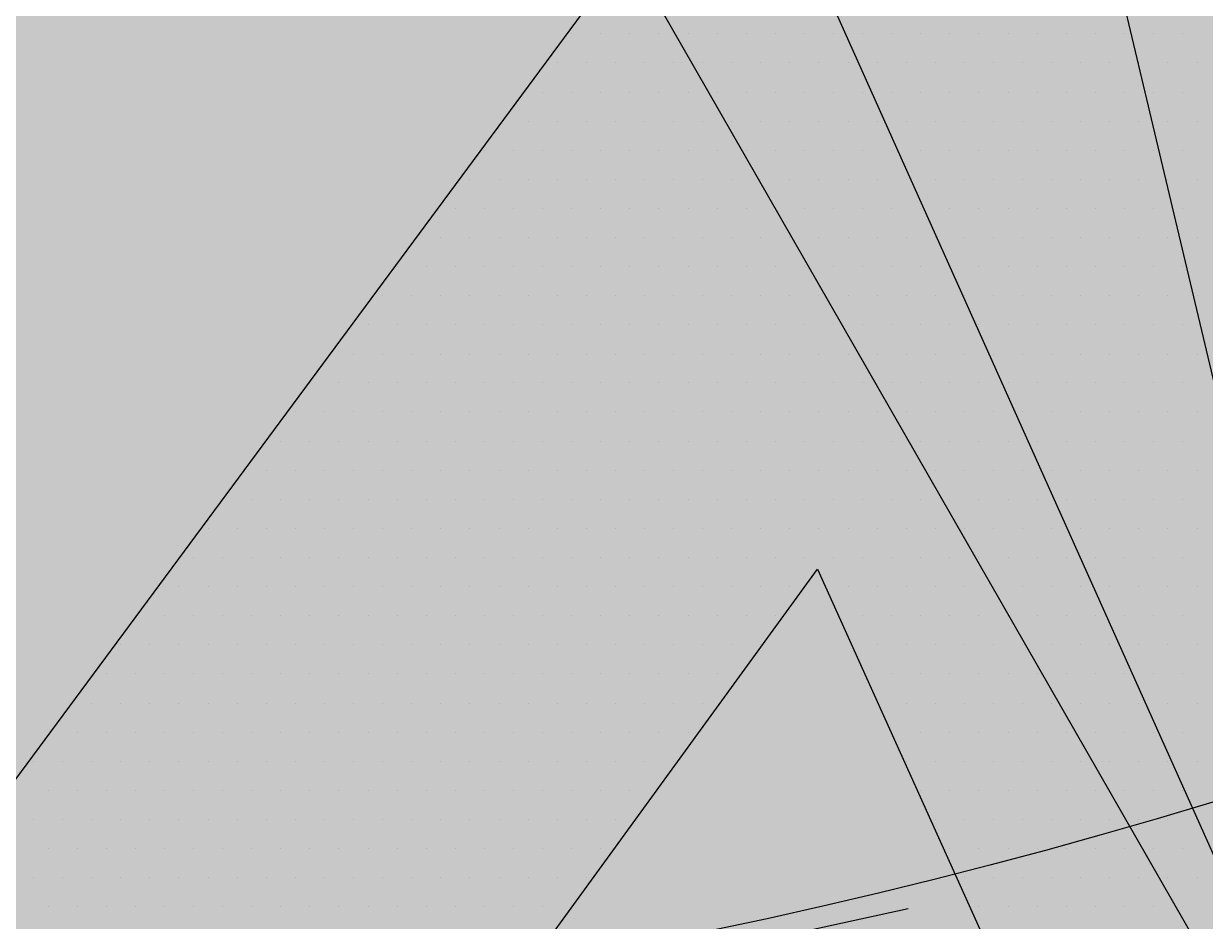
# Paper-space layout 'Layout1' of a CAD drawing. Extents: x -43 to 2298, y -18 to 768.
# Drawn here: x 142.102 to 144.338, y 255.834 to 257.531 of the extents above; entities that cross this region are included whole.
import ezdxf

# ---------------------------------------------------------------- set-up
doc = ezdxf.new("R2010")
doc.units = 0
doc.header["$LTSCALE"] = 5
doc.linetypes.add('CACHEX2', pattern=[0.75, 0.5, -0.25])
doc.layers.add('CARTOUCHE', color=7, linetype='Continuous')
doc.layers.add('LOGO', color=7, linetype='Continuous')

# ---------------------------------------------------------------- blocks, each defined once
blk = doc.blocks.new('A$C715108E3')
at = {"layer": 'LOGO', "color": 131}
for p, q in [((-4.7603, -20.8538), (-4.7603, -20.8538)), ((-4.7449, -20.8538), (-4.7449, -20.8538)), ((-4.6537, -20.8538), (-4.6537, -20.8538)), ((-4.562, -20.8538), (-4.562, -20.8538)), ((-4.47, -20.8538), (-4.47, -20.8538)), ((-4.3783, -20.8538), (-4.3783, -20.8538)), ((-4.2867, -20.8538), (-4.2867, -20.8538)), ((-4.1947, -20.8538), (-4.1947, -20.8538)), ((-4.1036, -20.8538), (-4.1036, -20.8538)), ((-4.0116, -20.8538), (-4.0116, -20.8538)), ((-3.9196, -20.8538), (-3.9196, -20.8538)), ((-3.8283, -20.8538), (-3.8283, -20.8538)), ((-3.7363, -20.8538), (-3.7363, -20.8538)), ((-3.6444, -20.8538), (-3.6444, -20.8538)), ((-3.5526, -20.8538), (-3.5526, -20.8538)), ((-3.4611, -20.8538), (-3.4611, -20.8538)), ((-3.3693, -20.8538), (-3.3693, -20.8538)), ((-3.2775, -20.8538), (-3.2775, -20.8538)), ((-3.186, -20.8538), (-3.186, -20.8538)), ((-3.0942, -20.8538), (-3.0942, -20.8538)), ((-3.0024, -20.8538), (-3.0024, -20.8538)), ((-2.9109, -20.8538), (-2.9109, -20.8538)), ((-2.8191, -20.8538), (-2.8191, -20.8538)), ((-4.8283, -20.9453), (-4.8283, -20.9453)), ((-4.7914, -20.9453), (-4.7914, -20.9453)), ((-4.6994, -20.9453), (-4.6994, -20.9453)), ((-4.6077, -20.9453), (-4.6077, -20.9453)), ((-4.5161, -20.9453), (-4.5161, -20.9453)), ((-4.4245, -20.9453), (-4.4245, -20.9453)), ((-4.3324, -20.9453), (-4.3324, -20.9453)), ((-4.2412, -20.9453), (-4.2412, -20.9453)), ((-4.1491, -20.9453), (-4.1491, -20.9453)), ((-4.0571, -20.9453), (-4.0571, -20.9453)), ((-3.9659, -20.9453), (-3.9659, -20.9453)), ((-3.8738, -20.9453), (-3.8738, -20.9453)), ((-3.782, -20.9453), (-3.782, -20.9453)), ((-3.6905, -20.9453), (-3.6905, -20.9453)), ((-3.5987, -20.9453), (-3.5987, -20.9453)), ((-3.5069, -20.9453), (-3.5069, -20.9453)), ((-3.415, -20.9453), (-3.415, -20.9453)), ((-3.3236, -20.9453), (-3.3236, -20.9453)), ((-3.2318, -20.9453), (-3.2318, -20.9453)), ((-3.1399, -20.9453), (-3.1399, -20.9453)), ((-3.0485, -20.9453), (-3.0485, -20.9453)), ((-2.9566, -20.9453), (-2.9566, -20.9453)), ((-2.8648, -20.9453), (-2.8648, -20.9453)), ((-2.7733, -20.9453), (-2.7733, -20.9453)), ((-4.8964, -21.0375), (-4.8964, -21.0375)), ((-4.8369, -21.0375), (-4.8369, -21.0375)), ((-4.7449, -21.0375), (-4.7449, -21.0375)), ((-4.6537, -21.0375), (-4.6537, -21.0375)), ((-4.562, -21.0375), (-4.562, -21.0375)), ((-4.47, -21.0375), (-4.47, -21.0375)), ((-4.3783, -21.0375), (-4.3783, -21.0375)), ((-4.2867, -21.0375), (-4.2867, -21.0375)), ((-4.1947, -21.0375), (-4.1947, -21.0375)), ((-4.1036, -21.0375), (-4.1036, -21.0375)), ((-4.0116, -21.0375), (-4.0116, -21.0375)), ((-3.9196, -21.0375), (-3.9196, -21.0375)), ((-3.8283, -21.0375), (-3.8283, -21.0375)), ((-3.7363, -21.0375), (-3.7363, -21.0375)), ((-3.6444, -21.0375), (-3.6444, -21.0375)), ((-3.5526, -21.0375), (-3.5526, -21.0375)), ((-3.4611, -21.0375), (-3.4611, -21.0375)), ((-3.3693, -21.0375), (-3.3693, -21.0375)), ((-3.2775, -21.0375), (-3.2775, -21.0375)), ((-3.186, -21.0375), (-3.186, -21.0375)), ((-3.0942, -21.0375), (-3.0942, -21.0375)), ((-3.0024, -21.0375), (-3.0024, -21.0375)), ((-2.9109, -21.0375), (-2.9109, -21.0375)), ((-2.8191, -21.0375), (-2.8191, -21.0375)), ((-4.9642, -21.1288), (-4.9642, -21.1288)), ((-4.8829, -21.1288), (-4.8829, -21.1288)), ((-4.7914, -21.1288), (-4.7914, -21.1288)), ((-4.6994, -21.1288), (-4.6994, -21.1288)), ((-4.6077, -21.1288), (-4.6077, -21.1288)), ((-4.5161, -21.1288), (-4.5161, -21.1288)), ((-4.4245, -21.1288), (-4.4245, -21.1288)), ((-4.3324, -21.1288), (-4.3324, -21.1288)), ((-4.2412, -21.1288), (-4.2412, -21.1288)), ((-4.1491, -21.1288), (-4.1491, -21.1288)), ((-4.0571, -21.1288), (-4.0571, -21.1288)), ((-3.9659, -21.1288), (-3.9659, -21.1288)), ((-3.8738, -21.1288), (-3.8738, -21.1288)), ((-3.782, -21.1288), (-3.782, -21.1288)), ((-3.6905, -21.1288), (-3.6905, -21.1288)), ((-3.5987, -21.1288), (-3.5987, -21.1288)), ((-3.5069, -21.1288), (-3.5069, -21.1288)), ((-3.415, -21.1288), (-3.415, -21.1288)), ((-3.3236, -21.1288), (-3.3236, -21.1288)), ((-3.2318, -21.1288), (-3.2318, -21.1288)), ((-3.1399, -21.1288), (-3.1399, -21.1288)), ((-3.0485, -21.1288), (-3.0485, -21.1288)), ((-2.9566, -21.1288), (-2.9566, -21.1288)), ((-2.8648, -21.1288), (-2.8648, -21.1288)), ((-2.7733, -21.1288), (-2.7733, -21.1288)), ((-5.0324, -21.2202), (-5.0324, -21.2202)), ((-5.0208, -21.2202), (-5.0208, -21.2202)), ((-4.929, -21.2202), (-4.929, -21.2202)), ((-4.8369, -21.2202), (-4.8369, -21.2202)), ((-4.7449, -21.2202), (-4.7449, -21.2202)), ((-4.6537, -21.2202), (-4.6537, -21.2202)), ((-4.562, -21.2202), (-4.562, -21.2202)), ((-4.47, -21.2202), (-4.47, -21.2202)), ((-4.3783, -21.2202), (-4.3783, -21.2202)), ((-4.2867, -21.2202), (-4.2867, -21.2202)), ((-4.1947, -21.2202), (-4.1947, -21.2202)), ((-4.1036, -21.2202), (-4.1036, -21.2202)), ((-4.0116, -21.2202), (-4.0116, -21.2202)), ((-3.9196, -21.2202), (-3.9196, -21.2202)), ((-3.8283, -21.2202), (-3.8283, -21.2202)), ((-3.7363, -21.2202), (-3.7363, -21.2202)), ((-3.6444, -21.2202), (-3.6444, -21.2202)), ((-3.5526, -21.2202), (-3.5526, -21.2202)), ((-3.4611, -21.2202), (-3.4611, -21.2202)), ((-3.3693, -21.2202), (-3.3693, -21.2202)), ((-3.2775, -21.2202), (-3.2775, -21.2202)), ((-3.186, -21.2202), (-3.186, -21.2202)), ((-3.0942, -21.2202), (-3.0942, -21.2202)), ((-3.0024, -21.2202), (-3.0024, -21.2202)), ((-2.9109, -21.2202), (-2.9109, -21.2202)), ((-2.8191, -21.2202), (-2.8191, -21.2202)), ((-5.1003, -21.3126), (-5.1003, -21.3126)), ((-5.0665, -21.3126), (-5.0665, -21.3126)), ((-4.9745, -21.3126), (-4.9745, -21.3126)), ((-4.8829, -21.3126), (-4.8829, -21.3126)), ((-4.7914, -21.3126), (-4.7914, -21.3126)), ((-4.6994, -21.3126), (-4.6994, -21.3126)), ((-4.6077, -21.3126), (-4.6077, -21.3126)), ((-4.5161, -21.3126), (-4.5161, -21.3126)), ((-4.4245, -21.3126), (-4.4245, -21.3126)), ((-4.3324, -21.3126), (-4.3324, -21.3126)), ((-4.2412, -21.3126), (-4.2412, -21.3126)), ((-4.1491, -21.3126), (-4.1491, -21.3126)), ((-4.0571, -21.3126), (-4.0571, -21.3126)), ((-3.9659, -21.3126), (-3.9659, -21.3126)), ((-3.8738, -21.3126), (-3.8738, -21.3126)), ((-3.782, -21.3126), (-3.782, -21.3126)), ((-3.6905, -21.3126), (-3.6905, -21.3126)), ((-3.5987, -21.3126), (-3.5987, -21.3126)), ((-3.5069, -21.3126), (-3.5069, -21.3126)), ((-3.415, -21.3126), (-3.415, -21.3126)), ((-3.3236, -21.3126), (-3.3236, -21.3126)), ((-3.2318, -21.3126), (-3.2318, -21.3126)), ((-3.1399, -21.3126), (-3.1399, -21.3126)), ((-3.0485, -21.3126), (-3.0485, -21.3126)), ((-2.9566, -21.3126), (-2.9566, -21.3126)), ((-2.8648, -21.3126), (-2.8648, -21.3126)), ((-2.7733, -21.3126), (-2.7733, -21.3126)), ((-5.1681, -21.4039), (-5.1681, -21.4039)), ((-5.1123, -21.4039), (-5.1123, -21.4039)), ((-5.0208, -21.4039), (-5.0208, -21.4039)), ((-4.929, -21.4039), (-4.929, -21.4039)), ((-4.8369, -21.4039), (-4.8369, -21.4039)), ((-4.7449, -21.4039), (-4.7449, -21.4039)), ((-4.6537, -21.4039), (-4.6537, -21.4039)), ((-4.562, -21.4039), (-4.562, -21.4039)), ((-4.47, -21.4039), (-4.47, -21.4039)), ((-4.3783, -21.4039), (-4.3783, -21.4039)), ((-4.2867, -21.4039), (-4.2867, -21.4039)), ((-4.1947, -21.4039), (-4.1947, -21.4039)), ((-4.1036, -21.4039), (-4.1036, -21.4039)), ((-4.0116, -21.4039), (-4.0116, -21.4039)), ((-3.9196, -21.4039), (-3.9196, -21.4039)), ((-3.8283, -21.4039), (-3.8283, -21.4039)), ((-3.7363, -21.4039), (-3.7363, -21.4039)), ((-3.6444, -21.4039), (-3.6444, -21.4039)), ((-3.5526, -21.4039), (-3.5526, -21.4039)), ((-3.4611, -21.4039), (-3.4611, -21.4039)), ((-3.3693, -21.4039), (-3.3693, -21.4039)), ((-3.2775, -21.4039), (-3.2775, -21.4039)), ((-3.186, -21.4039), (-3.186, -21.4039)), ((-3.0942, -21.4039), (-3.0942, -21.4039)), ((-3.0024, -21.4039), (-3.0024, -21.4039)), ((-2.9109, -21.4039), (-2.9109, -21.4039)), ((-2.8191, -21.4039), (-2.8191, -21.4039)), ((-5.2363, -21.4954), (-5.2363, -21.4954)), ((-5.1584, -21.4954), (-5.1584, -21.4954)), ((-5.0665, -21.4954), (-5.0665, -21.4954)), ((-4.9745, -21.4954), (-4.9745, -21.4954)), ((-4.8829, -21.4954), (-4.8829, -21.4954)), ((-4.7914, -21.4954), (-4.7914, -21.4954)), ((-4.6994, -21.4954), (-4.6994, -21.4954)), ((-4.6077, -21.4954), (-4.6077, -21.4954)), ((-4.5161, -21.4954), (-4.5161, -21.4954)), ((-4.4245, -21.4954), (-4.4245, -21.4954)), ((-4.3324, -21.4954), (-4.3324, -21.4954)), ((-4.2412, -21.4954), (-4.2412, -21.4954)), ((-4.1491, -21.4954), (-4.1491, -21.4954)), ((-4.0571, -21.4954), (-4.0571, -21.4954)), ((-3.9659, -21.4954), (-3.9659, -21.4954)), ((-3.8738, -21.4954), (-3.8738, -21.4954)), ((-3.782, -21.4954), (-3.782, -21.4954)), ((-3.6905, -21.4954), (-3.6905, -21.4954)), ((-3.5987, -21.4954), (-3.5987, -21.4954)), ((-3.5069, -21.4954), (-3.5069, -21.4954)), ((-3.415, -21.4954), (-3.415, -21.4954)), ((-3.3236, -21.4954), (-3.3236, -21.4954)), ((-3.2318, -21.4954), (-3.2318, -21.4954)), ((-3.1399, -21.4954), (-3.1399, -21.4954)), ((-3.0485, -21.4954), (-3.0485, -21.4954)), ((-2.9566, -21.4954), (-2.9566, -21.4954)), ((-2.8648, -21.4954), (-2.8648, -21.4954)), ((-2.7733, -21.4954), (-2.7733, -21.4954)), ((-5.3042, -21.5878), (-5.3042, -21.5878)), ((-5.2959, -21.5878), (-5.2959, -21.5878)), ((-5.2041, -21.5878), (-5.2041, -21.5878)), ((-5.1123, -21.5878), (-5.1123, -21.5878)), ((-5.0208, -21.5878), (-5.0208, -21.5878)), ((-4.929, -21.5878), (-4.929, -21.5878)), ((-4.8369, -21.5878), (-4.8369, -21.5878)), ((-4.7449, -21.5878), (-4.7449, -21.5878)), ((-4.6537, -21.5878), (-4.6537, -21.5878)), ((-4.562, -21.5878), (-4.562, -21.5878)), ((-4.47, -21.5878), (-4.47, -21.5878)), ((-4.3783, -21.5878), (-4.3783, -21.5878)), ((-4.2867, -21.5878), (-4.2867, -21.5878)), ((-4.1947, -21.5878), (-4.1947, -21.5878)), ((-4.1036, -21.5878), (-4.1036, -21.5878)), ((-4.0116, -21.5878), (-4.0116, -21.5878)), ((-3.9196, -21.5878), (-3.9196, -21.5878)), ((-3.8283, -21.5878), (-3.8283, -21.5878)), ((-3.7363, -21.5878), (-3.7363, -21.5878)), ((-3.6444, -21.5878), (-3.6444, -21.5878)), ((-3.5526, -21.5878), (-3.5526, -21.5878)), ((-3.4611, -21.5878), (-3.4611, -21.5878)), ((-3.3693, -21.5878), (-3.3693, -21.5878)), ((-3.2775, -21.5878), (-3.2775, -21.5878)), ((-3.186, -21.5878), (-3.186, -21.5878)), ((-3.0942, -21.5878), (-3.0942, -21.5878)), ((-3.0024, -21.5878), (-3.0024, -21.5878)), ((-2.9109, -21.5878), (-2.9109, -21.5878)), ((-2.8191, -21.5878), (-2.8191, -21.5878)), ((-5.3716, -21.6792), (-5.3716, -21.6792)), ((-5.3417, -21.6792), (-5.3417, -21.6792)), ((-5.2498, -21.6792), (-5.2498, -21.6792)), ((-5.1584, -21.6792), (-5.1584, -21.6792)), ((-5.0665, -21.6792), (-5.0665, -21.6792)), ((-4.9745, -21.6792), (-4.9745, -21.6792)), ((-4.8829, -21.6792), (-4.8829, -21.6792)), ((-4.7914, -21.6792), (-4.7914, -21.6792)), ((-4.6994, -21.6792), (-4.6994, -21.6792)), ((-4.6077, -21.6792), (-4.6077, -21.6792)), ((-4.5161, -21.6792), (-4.5161, -21.6792)), ((-4.4245, -21.6792), (-4.4245, -21.6792)), ((-4.3324, -21.6792), (-4.3324, -21.6792)), ((-4.2412, -21.6792), (-4.2412, -21.6792)), ((-4.1491, -21.6792), (-4.1491, -21.6792)), ((-4.0571, -21.6792), (-4.0571, -21.6792)), ((-3.9659, -21.6792), (-3.9659, -21.6792)), ((-3.8738, -21.6792), (-3.8738, -21.6792)), ((-3.782, -21.6792), (-3.782, -21.6792)), ((-3.6905, -21.6792), (-3.6905, -21.6792)), ((-3.5987, -21.6792), (-3.5987, -21.6792)), ((-3.5069, -21.6792), (-3.5069, -21.6792)), ((-3.415, -21.6792), (-3.415, -21.6792)), ((-3.3236, -21.6792), (-3.3236, -21.6792)), ((-3.2318, -21.6792), (-3.2318, -21.6792)), ((-3.1399, -21.6792), (-3.1399, -21.6792)), ((-3.0485, -21.6792), (-3.0485, -21.6792)), ((-2.9566, -21.6792), (-2.9566, -21.6792)), ((-2.8648, -21.6792), (-2.8648, -21.6792)), ((-2.7733, -21.6792), (-2.7733, -21.6792)), ((-5.4395, -21.7705), (-5.4395, -21.7705)), ((-5.3874, -21.7705), (-5.3874, -21.7705)), ((-5.2959, -21.7705), (-5.2959, -21.7705)), ((-5.2041, -21.7705), (-5.2041, -21.7705)), ((-5.1123, -21.7705), (-5.1123, -21.7705)), ((-5.0208, -21.7705), (-5.0208, -21.7705)), ((-4.929, -21.7705), (-4.929, -21.7705)), ((-4.8369, -21.7705), (-4.8369, -21.7705)), ((-4.7449, -21.7705), (-4.7449, -21.7705)), ((-4.6537, -21.7705), (-4.6537, -21.7705)), ((-4.562, -21.7705), (-4.562, -21.7705)), ((-4.47, -21.7705), (-4.47, -21.7705)), ((-4.3783, -21.7705), (-4.3783, -21.7705)), ((-4.2867, -21.7705), (-4.2867, -21.7705)), ((-4.1947, -21.7705), (-4.1947, -21.7705)), ((-4.1036, -21.7705), (-4.1036, -21.7705)), ((-4.0116, -21.7705), (-4.0116, -21.7705)), ((-3.9196, -21.7705), (-3.9196, -21.7705)), ((-3.8283, -21.7705), (-3.8283, -21.7705)), ((-3.7363, -21.7705), (-3.7363, -21.7705)), ((-3.6444, -21.7705), (-3.6444, -21.7705)), ((-3.5526, -21.7705), (-3.5526, -21.7705)), ((-3.4611, -21.7705), (-3.4611, -21.7705)), ((-3.3693, -21.7705), (-3.3693, -21.7705)), ((-3.2775, -21.7705), (-3.2775, -21.7705)), ((-3.186, -21.7705), (-3.186, -21.7705)), ((-3.0942, -21.7705), (-3.0942, -21.7705)), ((-3.0024, -21.7705), (-3.0024, -21.7705)), ((-2.9109, -21.7705), (-2.9109, -21.7705)), ((-2.8191, -21.7705), (-2.8191, -21.7705)), ((-5.5075, -21.8631), (-5.5075, -21.8631)), ((-5.4335, -21.8631), (-5.4335, -21.8631)), ((-5.3417, -21.8631), (-5.3417, -21.8631)), ((-5.2498, -21.8631), (-5.2498, -21.8631)), ((-5.1584, -21.8631), (-5.1584, -21.8631)), ((-5.0665, -21.8631), (-5.0665, -21.8631)), ((-4.9745, -21.8631), (-4.9745, -21.8631)), ((-4.8829, -21.8631), (-4.8829, -21.8631)), ((-4.7914, -21.8631), (-4.7914, -21.8631)), ((-4.6994, -21.8631), (-4.6994, -21.8631)), ((-4.6077, -21.8631), (-4.6077, -21.8631)), ((-4.5161, -21.8631), (-4.5161, -21.8631)), ((-4.4245, -21.8631), (-4.4245, -21.8631)), ((-4.3324, -21.8631), (-4.3324, -21.8631)), ((-4.2412, -21.8631), (-4.2412, -21.8631)), ((-4.1491, -21.8631), (-4.1491, -21.8631)), ((-4.0571, -21.8631), (-4.0571, -21.8631)), ((-3.9659, -21.8631), (-3.9659, -21.8631)), ((-3.8738, -21.8631), (-3.8738, -21.8631)), ((-3.782, -21.8631), (-3.782, -21.8631)), ((-3.6905, -21.8631), (-3.6905, -21.8631)), ((-3.5987, -21.8631), (-3.5987, -21.8631)), ((-3.5069, -21.8631), (-3.5069, -21.8631)), ((-3.415, -21.8631), (-3.415, -21.8631)), ((-3.3236, -21.8631), (-3.3236, -21.8631)), ((-3.2318, -21.8631), (-3.2318, -21.8631)), ((-3.1399, -21.8631), (-3.1399, -21.8631)), ((-3.0485, -21.8631), (-3.0485, -21.8631)), ((-2.9566, -21.8631), (-2.9566, -21.8631)), ((-2.8648, -21.8631), (-2.8648, -21.8631)), ((-2.7733, -21.8631), (-2.7733, -21.8631)), ((-5.5755, -21.9543), (-5.5755, -21.9543)), ((-5.5712, -21.9543), (-5.5712, -21.9543)), ((-5.4792, -21.9543), (-5.4792, -21.9543)), ((-5.3874, -21.9543), (-5.3874, -21.9543)), ((-5.2959, -21.9543), (-5.2959, -21.9543)), ((-5.2041, -21.9543), (-5.2041, -21.9543)), ((-5.1123, -21.9543), (-5.1123, -21.9543)), ((-5.0208, -21.9543), (-5.0208, -21.9543)), ((-4.929, -21.9543), (-4.929, -21.9543)), ((-4.8369, -21.9543), (-4.8369, -21.9543)), ((-4.7449, -21.9543), (-4.7449, -21.9543)), ((-4.6537, -21.9543), (-4.6537, -21.9543)), ((-4.562, -21.9543), (-4.562, -21.9543)), ((-4.47, -21.9543), (-4.47, -21.9543)), ((-4.3783, -21.9543), (-4.3783, -21.9543)), ((-4.2867, -21.9543), (-4.2867, -21.9543)), ((-4.1947, -21.9543), (-4.1947, -21.9543)), ((-4.1036, -21.9543), (-4.1036, -21.9543)), ((-4.0116, -21.9543), (-4.0116, -21.9543)), ((-3.9196, -21.9543), (-3.9196, -21.9543)), ((-3.8283, -21.9543), (-3.8283, -21.9543)), ((-3.7363, -21.9543), (-3.7363, -21.9543)), ((-3.6444, -21.9543), (-3.6444, -21.9543)), ((-3.5526, -21.9543), (-3.5526, -21.9543)), ((-3.4611, -21.9543), (-3.4611, -21.9543)), ((-3.3693, -21.9543), (-3.3693, -21.9543)), ((-3.2775, -21.9543), (-3.2775, -21.9543)), ((-3.186, -21.9543), (-3.186, -21.9543)), ((-3.0942, -21.9543), (-3.0942, -21.9543)), ((-3.0024, -21.9543), (-3.0024, -21.9543)), ((-2.9109, -21.9543), (-2.9109, -21.9543)), ((-2.8191, -21.9543), (-2.8191, -21.9543)), ((-5.6436, -22.0456), (-5.6436, -22.0456)), ((-5.6168, -22.0456), (-5.6168, -22.0456)), ((-5.5248, -22.0456), (-5.5248, -22.0456)), ((-5.4335, -22.0456), (-5.4335, -22.0456)), ((-5.3417, -22.0456), (-5.3417, -22.0456)), ((-5.2498, -22.0456), (-5.2498, -22.0456)), ((-5.1584, -22.0456), (-5.1584, -22.0456)), ((-5.0665, -22.0456), (-5.0665, -22.0456)), ((-4.9745, -22.0456), (-4.9745, -22.0456)), ((-4.8829, -22.0456), (-4.8829, -22.0456)), ((-4.7914, -22.0456), (-4.7914, -22.0456)), ((-4.6994, -22.0456), (-4.6994, -22.0456)), ((-4.6077, -22.0456), (-4.6077, -22.0456)), ((-4.5161, -22.0456), (-4.5161, -22.0456)), ((-4.4245, -22.0456), (-4.4245, -22.0456)), ((-4.3324, -22.0456), (-4.3324, -22.0456)), ((-4.2412, -22.0456), (-4.2412, -22.0456)), ((-4.1491, -22.0456), (-4.1491, -22.0456)), ((-4.0571, -22.0456), (-4.0571, -22.0456)), ((-3.9659, -22.0456), (-3.9659, -22.0456)), ((-3.8738, -22.0456), (-3.8738, -22.0456)), ((-3.782, -22.0456), (-3.782, -22.0456)), ((-3.6905, -22.0456), (-3.6905, -22.0456)), ((-3.5987, -22.0456), (-3.5987, -22.0456)), ((-3.5069, -22.0456), (-3.5069, -22.0456)), ((-3.415, -22.0456), (-3.415, -22.0456)), ((-3.3236, -22.0456), (-3.3236, -22.0456)), ((-3.2318, -22.0456), (-3.2318, -22.0456)), ((-3.1399, -22.0456), (-3.1399, -22.0456)), ((-3.0485, -22.0456), (-3.0485, -22.0456)), ((-2.9566, -22.0456), (-2.9566, -22.0456)), ((-2.8648, -22.0456), (-2.8648, -22.0456)), ((-2.7733, -22.0456), (-2.7733, -22.0456)), ((-5.7112, -22.1382), (-5.7112, -22.1382)), ((-5.6625, -22.1382), (-5.6625, -22.1382)), ((-5.5712, -22.1382), (-5.5712, -22.1382)), ((-5.4792, -22.1382), (-5.4792, -22.1382)), ((-5.3874, -22.1382), (-5.3874, -22.1382)), ((-5.2959, -22.1382), (-5.2959, -22.1382)), ((-5.2041, -22.1382), (-5.2041, -22.1382)), ((-5.1123, -22.1382), (-5.1123, -22.1382)), ((-5.0208, -22.1382), (-5.0208, -22.1382)), ((-4.929, -22.1382), (-4.929, -22.1382)), ((-4.8369, -22.1382), (-4.8369, -22.1382)), ((-4.7449, -22.1382), (-4.7449, -22.1382)), ((-4.6537, -22.1382), (-4.6537, -22.1382)), ((-4.562, -22.1382), (-4.562, -22.1382)), ((-4.47, -22.1382), (-4.47, -22.1382)), ((-4.3783, -22.1382), (-4.3783, -22.1382)), ((-4.2867, -22.1382), (-4.2867, -22.1382)), ((-4.1947, -22.1382), (-4.1947, -22.1382)), ((-4.1036, -22.1382), (-4.1036, -22.1382)), ((-4.0116, -22.1382), (-4.0116, -22.1382)), ((-3.9196, -22.1382), (-3.9196, -22.1382)), ((-3.8283, -22.1382), (-3.8283, -22.1382)), ((-3.7363, -22.1382), (-3.7363, -22.1382)), ((-3.6444, -22.1382), (-3.6444, -22.1382)), ((-3.5526, -22.1382), (-3.5526, -22.1382)), ((-3.4611, -22.1382), (-3.4611, -22.1382)), ((-3.3693, -22.1382), (-3.3693, -22.1382)), ((-3.2775, -22.1382), (-3.2775, -22.1382)), ((-3.186, -22.1382), (-3.186, -22.1382)), ((-3.0942, -22.1382), (-3.0942, -22.1382)), ((-3.0024, -22.1382), (-3.0024, -22.1382)), ((-2.9109, -22.1382), (-2.9109, -22.1382)), ((-2.8191, -22.1382), (-2.8191, -22.1382)), ((-5.7794, -22.2295), (-5.7794, -22.2295)), ((-5.7088, -22.2295), (-5.7088, -22.2295)), ((-5.6168, -22.2295), (-5.6168, -22.2295)), ((-5.5248, -22.2295), (-5.5248, -22.2295)), ((-5.4335, -22.2295), (-5.4335, -22.2295)), ((-5.3417, -22.2295), (-5.3417, -22.2295)), ((-5.2498, -22.2295), (-5.2498, -22.2295)), ((-5.1584, -22.2295), (-5.1584, -22.2295)), ((-5.0665, -22.2295), (-5.0665, -22.2295)), ((-4.9745, -22.2295), (-4.9745, -22.2295)), ((-4.8829, -22.2295), (-4.8829, -22.2295)), ((-4.7914, -22.2295), (-4.7914, -22.2295)), ((-4.6994, -22.2295), (-4.6994, -22.2295)), ((-4.6077, -22.2295), (-4.6077, -22.2295)), ((-4.5161, -22.2295), (-4.5161, -22.2295)), ((-4.4245, -22.2295), (-4.4245, -22.2295)), ((-4.3324, -22.2295), (-4.3324, -22.2295)), ((-4.2412, -22.2295), (-4.2412, -22.2295)), ((-4.1491, -22.2295), (-4.1491, -22.2295)), ((-4.0571, -22.2295), (-4.0571, -22.2295)), ((-3.9659, -22.2295), (-3.9659, -22.2295)), ((-3.8738, -22.2295), (-3.8738, -22.2295)), ((-3.782, -22.2295), (-3.782, -22.2295)), ((-3.6905, -22.2295), (-3.6905, -22.2295)), ((-3.5987, -22.2295), (-3.5987, -22.2295)), ((-3.5069, -22.2295), (-3.5069, -22.2295)), ((-3.415, -22.2295), (-3.415, -22.2295)), ((-3.3236, -22.2295), (-3.3236, -22.2295)), ((-3.2318, -22.2295), (-3.2318, -22.2295)), ((-3.1399, -22.2295), (-3.1399, -22.2295)), ((-3.0485, -22.2295), (-3.0485, -22.2295)), ((-2.9566, -22.2295), (-2.9566, -22.2295)), ((-2.8648, -22.2295), (-2.8648, -22.2295)), ((-2.7733, -22.2295), (-2.7733, -22.2295)), ((-5.8473, -22.3209), (-5.8473, -22.3209)), ((-5.8465, -22.3209), (-5.8465, -22.3209)), ((-5.7545, -22.3209), (-5.7545, -22.3209)), ((-5.6625, -22.3209), (-5.6625, -22.3209)), ((-5.5712, -22.3209), (-5.5712, -22.3209)), ((-5.4792, -22.3209), (-5.4792, -22.3209)), ((-5.3874, -22.3209), (-5.3874, -22.3209)), ((-5.2959, -22.3209), (-5.2959, -22.3209)), ((-5.2041, -22.3209), (-5.2041, -22.3209)), ((-5.1123, -22.3209), (-5.1123, -22.3209)), ((-5.0208, -22.3209), (-5.0208, -22.3209)), ((-4.929, -22.3209), (-4.929, -22.3209)), ((-4.8369, -22.3209), (-4.8369, -22.3209)), ((-4.7449, -22.3209), (-4.7449, -22.3209)), ((-4.6537, -22.3209), (-4.6537, -22.3209)), ((-4.562, -22.3209), (-4.562, -22.3209)), ((-4.47, -22.3209), (-4.47, -22.3209)), ((-4.3783, -22.3209), (-4.3783, -22.3209)), ((-4.2867, -22.3209), (-4.2867, -22.3209)), ((-4.1947, -22.3209), (-4.1947, -22.3209)), ((-4.1036, -22.3209), (-4.1036, -22.3209)), ((-4.0116, -22.3209), (-4.0116, -22.3209)), ((-3.9196, -22.3209), (-3.9196, -22.3209)), ((-3.8283, -22.3209), (-3.8283, -22.3209)), ((-3.7363, -22.3209), (-3.7363, -22.3209)), ((-3.6444, -22.3209), (-3.6444, -22.3209)), ((-3.5526, -22.3209), (-3.5526, -22.3209)), ((-3.4611, -22.3209), (-3.4611, -22.3209)), ((-3.3693, -22.3209), (-3.3693, -22.3209)), ((-3.2775, -22.3209), (-3.2775, -22.3209)), ((-3.186, -22.3209), (-3.186, -22.3209)), ((-3.0942, -22.3209), (-3.0942, -22.3209)), ((-3.0024, -22.3209), (-3.0024, -22.3209)), ((-2.9109, -22.3209), (-2.9109, -22.3209)), ((-2.8191, -22.3209), (-2.8191, -22.3209)), ((-5.9149, -22.4135), (-5.9149, -22.4135)), ((-5.8921, -22.4135), (-5.8921, -22.4135)), ((-5.8001, -22.4135), (-5.8001, -22.4135)), ((-5.7088, -22.4135), (-5.7088, -22.4135)), ((-5.6168, -22.4135), (-5.6168, -22.4135)), ((-5.5248, -22.4135), (-5.5248, -22.4135)), ((-5.4335, -22.4135), (-5.4335, -22.4135)), ((-5.3417, -22.4135), (-5.3417, -22.4135)), ((-5.2498, -22.4135), (-5.2498, -22.4135)), ((-5.1584, -22.4135), (-5.1584, -22.4135)), ((-5.0665, -22.4135), (-5.0665, -22.4135)), ((-4.9745, -22.4135), (-4.9745, -22.4135)), ((-4.8829, -22.4135), (-4.8829, -22.4135)), ((-4.7914, -22.4135), (-4.7914, -22.4135)), ((-4.6994, -22.4135), (-4.6994, -22.4135)), ((-4.6077, -22.4135), (-4.6077, -22.4135)), ((-4.5161, -22.4135), (-4.5161, -22.4135)), ((-4.4245, -22.4135), (-4.4245, -22.4135)), ((-4.3324, -22.4135), (-4.3324, -22.4135)), ((-4.2412, -22.4135), (-4.2412, -22.4135)), ((-4.1491, -22.4135), (-4.1491, -22.4135)), ((-4.0571, -22.4135), (-4.0571, -22.4135)), ((-3.9659, -22.4135), (-3.9659, -22.4135)), ((-3.8738, -22.4135), (-3.8738, -22.4135)), ((-3.782, -22.4135), (-3.782, -22.4135)), ((-3.6905, -22.4135), (-3.6905, -22.4135)), ((-3.5987, -22.4135), (-3.5987, -22.4135)), ((-3.5069, -22.4135), (-3.5069, -22.4135)), ((-3.415, -22.4135), (-3.415, -22.4135)), ((-3.3236, -22.4135), (-3.3236, -22.4135)), ((-3.2318, -22.4135), (-3.2318, -22.4135)), ((-3.1399, -22.4135), (-3.1399, -22.4135)), ((-3.0485, -22.4135), (-3.0485, -22.4135)), ((-2.9566, -22.4135), (-2.9566, -22.4135)), ((-2.8648, -22.4135), (-2.8648, -22.4135)), ((-2.7733, -22.4135), (-2.7733, -22.4135)), ((-5.983, -22.5048), (-5.983, -22.5048)), ((-5.9376, -22.5048), (-5.9376, -22.5048)), ((-5.8465, -22.5048), (-5.8465, -22.5048)), ((-5.7545, -22.5048), (-5.7545, -22.5048)), ((-5.6625, -22.5048), (-5.6625, -22.5048)), ((-5.5712, -22.5048), (-5.5712, -22.5048)), ((-5.4792, -22.5048), (-5.4792, -22.5048)), ((-5.3874, -22.5048), (-5.3874, -22.5048)), ((-5.2959, -22.5048), (-5.2959, -22.5048)), ((-5.2041, -22.5048), (-5.2041, -22.5048)), ((-5.1123, -22.5048), (-5.1123, -22.5048)), ((-5.0208, -22.5048), (-5.0208, -22.5048)), ((-4.929, -22.5048), (-4.929, -22.5048)), ((-4.8369, -22.5048), (-4.8369, -22.5048)), ((-4.7449, -22.5048), (-4.7449, -22.5048)), ((-4.6537, -22.5048), (-4.6537, -22.5048)), ((-4.562, -22.5048), (-4.562, -22.5048)), ((-4.47, -22.5048), (-4.47, -22.5048)), ((-4.3783, -22.5048), (-4.3783, -22.5048)), ((-4.2867, -22.5048), (-4.2867, -22.5048)), ((-4.1947, -22.5048), (-4.1947, -22.5048)), ((-4.1036, -22.5048), (-4.1036, -22.5048)), ((-4.0116, -22.5048), (-4.0116, -22.5048)), ((-3.9196, -22.5048), (-3.9196, -22.5048)), ((-3.8283, -22.5048), (-3.8283, -22.5048)), ((-3.7363, -22.5048), (-3.7363, -22.5048)), ((-3.6444, -22.5048), (-3.6444, -22.5048)), ((-3.5526, -22.5048), (-3.5526, -22.5048)), ((-3.4611, -22.5048), (-3.4611, -22.5048)), ((-3.3693, -22.5048), (-3.3693, -22.5048)), ((-3.2775, -22.5048), (-3.2775, -22.5048)), ((-3.186, -22.5048), (-3.186, -22.5048)), ((-3.0942, -22.5048), (-3.0942, -22.5048)), ((-3.0024, -22.5048), (-3.0024, -22.5048)), ((-2.9109, -22.5048), (-2.9109, -22.5048)), ((-2.8191, -22.5048), (-2.8191, -22.5048)), ((-6.0508, -22.596), (-6.0508, -22.596)), ((-5.9841, -22.596), (-5.9841, -22.596)), ((-5.8921, -22.596), (-5.8921, -22.596)), ((-5.8001, -22.596), (-5.8001, -22.596)), ((-5.7088, -22.596), (-5.7088, -22.596)), ((-5.6168, -22.596), (-5.6168, -22.596)), ((-5.5248, -22.596), (-5.5248, -22.596)), ((-5.4335, -22.596), (-5.4335, -22.596)), ((-5.3417, -22.596), (-5.3417, -22.596)), ((-5.2498, -22.596), (-5.2498, -22.596)), ((-5.1584, -22.596), (-5.1584, -22.596)), ((-5.0665, -22.596), (-5.0665, -22.596)), ((-4.9745, -22.596), (-4.9745, -22.596)), ((-4.8829, -22.596), (-4.8829, -22.596)), ((-4.7914, -22.596), (-4.7914, -22.596)), ((-4.6994, -22.596), (-4.6994, -22.596)), ((-4.6077, -22.596), (-4.6077, -22.596)), ((-4.5161, -22.596), (-4.5161, -22.596)), ((-4.4245, -22.596), (-4.4245, -22.596)), ((-4.3324, -22.596), (-4.3324, -22.596)), ((-4.2412, -22.596), (-4.2412, -22.596)), ((-4.1491, -22.596), (-4.1491, -22.596)), ((-4.0571, -22.596), (-4.0571, -22.596)), ((-3.945, -22.596), (-3.945, -22.596)), ((-3.8738, -22.596), (-3.8738, -22.596)), ((-3.782, -22.596), (-3.782, -22.596)), ((-3.6905, -22.596), (-3.6905, -22.596)), ((-3.5987, -22.596), (-3.5987, -22.596)), ((-3.5069, -22.596), (-3.5069, -22.596)), ((-3.415, -22.596), (-3.415, -22.596)), ((-3.3236, -22.596), (-3.3236, -22.596)), ((-3.2318, -22.596), (-3.2318, -22.596)), ((-3.1399, -22.596), (-3.1399, -22.596)), ((-3.0485, -22.596), (-3.0485, -22.596)), ((-2.9566, -22.596), (-2.9566, -22.596)), ((-2.8648, -22.596), (-2.8648, -22.596)), ((-2.7733, -22.596), (-2.7733, -22.596)), ((-6.1187, -22.6886), (-6.1187, -22.6886)), ((-6.0296, -22.6886), (-6.0296, -22.6886)), ((-5.9376, -22.6886), (-5.9376, -22.6886)), ((-5.8465, -22.6886), (-5.8465, -22.6886)), ((-5.7545, -22.6886), (-5.7545, -22.6886)), ((-5.6625, -22.6886), (-5.6625, -22.6886)), ((-5.5712, -22.6886), (-5.5712, -22.6886)), ((-5.4792, -22.6886), (-5.4792, -22.6886)), ((-5.3874, -22.6886), (-5.3874, -22.6886)), ((-5.2959, -22.6886), (-5.2959, -22.6886)), ((-5.2041, -22.6886), (-5.2041, -22.6886)), ((-5.1123, -22.6886), (-5.1123, -22.6886)), ((-5.0208, -22.6886), (-5.0208, -22.6886)), ((-4.929, -22.6886), (-4.929, -22.6886)), ((-4.8369, -22.6886), (-4.8369, -22.6886)), ((-4.7449, -22.6886), (-4.7449, -22.6886)), ((-4.6537, -22.6886), (-4.6537, -22.6886)), ((-4.562, -22.6886), (-4.562, -22.6886)), ((-4.47, -22.6886), (-4.47, -22.6886)), ((-4.3783, -22.6886), (-4.3783, -22.6886)), ((-4.2867, -22.6886), (-4.2867, -22.6886)), ((-4.1947, -22.6886), (-4.1947, -22.6886)), ((-4.1036, -22.6886), (-4.1036, -22.6886)), ((-3.9038, -22.6886), (-3.9038, -22.6886)), ((-3.8283, -22.6886), (-3.8283, -22.6886)), ((-3.7363, -22.6886), (-3.7363, -22.6886)), ((-3.6444, -22.6886), (-3.6444, -22.6886)), ((-3.5526, -22.6886), (-3.5526, -22.6886)), ((-3.4611, -22.6886), (-3.4611, -22.6886)), ((-3.3693, -22.6886), (-3.3693, -22.6886)), ((-3.2775, -22.6886), (-3.2775, -22.6886)), ((-3.186, -22.6886), (-3.186, -22.6886)), ((-3.0942, -22.6886), (-3.0942, -22.6886)), ((-3.0024, -22.6886), (-3.0024, -22.6886)), ((-2.9109, -22.6886), (-2.9109, -22.6886)), ((-2.8191, -22.6886), (-2.8191, -22.6886)), ((-6.1867, -22.7799), (-6.1867, -22.7799)), ((-6.1674, -22.7799), (-6.1674, -22.7799)), ((-6.0757, -22.7799), (-6.0757, -22.7799)), ((-5.9841, -22.7799), (-5.9841, -22.7799)), ((-5.8921, -22.7799), (-5.8921, -22.7799)), ((-5.8001, -22.7799), (-5.8001, -22.7799)), ((-5.7088, -22.7799), (-5.7088, -22.7799)), ((-5.6168, -22.7799), (-5.6168, -22.7799)), ((-5.5248, -22.7799), (-5.5248, -22.7799)), ((-5.4335, -22.7799), (-5.4335, -22.7799)), ((-5.3417, -22.7799), (-5.3417, -22.7799)), ((-5.2498, -22.7799), (-5.2498, -22.7799)), ((-5.1584, -22.7799), (-5.1584, -22.7799)), ((-5.0665, -22.7799), (-5.0665, -22.7799)), ((-4.9745, -22.7799), (-4.9745, -22.7799)), ((-4.8829, -22.7799), (-4.8829, -22.7799)), ((-4.7914, -22.7799), (-4.7914, -22.7799)), ((-4.6994, -22.7799), (-4.6994, -22.7799)), ((-4.6077, -22.7799), (-4.6077, -22.7799)), ((-4.5161, -22.7799), (-4.5161, -22.7799)), ((-4.4245, -22.7799), (-4.4245, -22.7799)), ((-4.3324, -22.7799), (-4.3324, -22.7799)), ((-4.2412, -22.7799), (-4.2412, -22.7799)), ((-4.1491, -22.7799), (-4.1491, -22.7799)), ((-3.862, -22.7799), (-3.862, -22.7799)), ((-3.782, -22.7799), (-3.782, -22.7799)), ((-3.6905, -22.7799), (-3.6905, -22.7799)), ((-3.5987, -22.7799), (-3.5987, -22.7799)), ((-3.5069, -22.7799), (-3.5069, -22.7799)), ((-3.415, -22.7799), (-3.415, -22.7799)), ((-3.3236, -22.7799), (-3.3236, -22.7799)), ((-3.2318, -22.7799), (-3.2318, -22.7799)), ((-3.1399, -22.7799), (-3.1399, -22.7799)), ((-3.0485, -22.7799), (-3.0485, -22.7799)), ((-2.9566, -22.7799), (-2.9566, -22.7799)), ((-2.8648, -22.7799), (-2.8648, -22.7799)), ((-2.7733, -22.7799), (-2.7733, -22.7799)), ((-6.2547, -22.8712), (-6.2547, -22.8712)), ((-6.2133, -22.8712), (-6.2133, -22.8712)), ((-6.1213, -22.8712), (-6.1213, -22.8712)), ((-6.0296, -22.8712), (-6.0296, -22.8712)), ((-5.9376, -22.8712), (-5.9376, -22.8712)), ((-5.8465, -22.8712), (-5.8465, -22.8712)), ((-5.7545, -22.8712), (-5.7545, -22.8712)), ((-5.6625, -22.8712), (-5.6625, -22.8712)), ((-5.5712, -22.8712), (-5.5712, -22.8712)), ((-5.4792, -22.8712), (-5.4792, -22.8712)), ((-5.3874, -22.8712), (-5.3874, -22.8712)), ((-5.2959, -22.8712), (-5.2959, -22.8712)), ((-5.2041, -22.8712), (-5.2041, -22.8712)), ((-5.1123, -22.8712), (-5.1123, -22.8712)), ((-5.0208, -22.8712), (-5.0208, -22.8712)), ((-4.929, -22.8712), (-4.929, -22.8712)), ((-4.8369, -22.8712), (-4.8369, -22.8712)), ((-4.7449, -22.8712), (-4.7449, -22.8712)), ((-4.6537, -22.8712), (-4.6537, -22.8712)), ((-4.562, -22.8712), (-4.562, -22.8712)), ((-4.47, -22.8712), (-4.47, -22.8712)), ((-4.3783, -22.8712), (-4.3783, -22.8712)), ((-4.2867, -22.8712), (-4.2867, -22.8712)), ((-3.8208, -22.8712), (-3.8208, -22.8712)), ((-3.7363, -22.8712), (-3.7363, -22.8712)), ((-3.6444, -22.8712), (-3.6444, -22.8712)), ((-3.5526, -22.8712), (-3.5526, -22.8712)), ((-3.4611, -22.8712), (-3.4611, -22.8712)), ((-3.3693, -22.8712), (-3.3693, -22.8712)), ((-3.2775, -22.8712), (-3.2775, -22.8712)), ((-3.186, -22.8712), (-3.186, -22.8712)), ((-3.0942, -22.8712), (-3.0942, -22.8712)), ((-3.0024, -22.8712), (-3.0024, -22.8712)), ((-2.9109, -22.8712), (-2.9109, -22.8712)), ((-2.8191, -22.8712), (-2.8191, -22.8712)), ((-6.3228, -22.9636), (-6.3228, -22.9636)), ((-6.259, -22.9636), (-6.259, -22.9636)), ((-6.1674, -22.9636), (-6.1674, -22.9636)), ((-6.0757, -22.9636), (-6.0757, -22.9636)), ((-5.9841, -22.9636), (-5.9841, -22.9636)), ((-5.8921, -22.9636), (-5.8921, -22.9636)), ((-5.8001, -22.9636), (-5.8001, -22.9636)), ((-5.7088, -22.9636), (-5.7088, -22.9636)), ((-5.6168, -22.9636), (-5.6168, -22.9636)), ((-5.5248, -22.9636), (-5.5248, -22.9636)), ((-5.4335, -22.9636), (-5.4335, -22.9636)), ((-5.3417, -22.9636), (-5.3417, -22.9636)), ((-5.2498, -22.9636), (-5.2498, -22.9636)), ((-5.1584, -22.9636), (-5.1584, -22.9636)), ((-5.0665, -22.9636), (-5.0665, -22.9636)), ((-4.9745, -22.9636), (-4.9745, -22.9636)), ((-4.8829, -22.9636), (-4.8829, -22.9636)), ((-4.7914, -22.9636), (-4.7914, -22.9636)), ((-4.6994, -22.9636), (-4.6994, -22.9636)), ((-4.6077, -22.9636), (-4.6077, -22.9636)), ((-4.5161, -22.9636), (-4.5161, -22.9636)), ((-4.4245, -22.9636), (-4.4245, -22.9636)), ((-4.3324, -22.9636), (-4.3324, -22.9636)), ((-3.7794, -22.9636), (-3.7794, -22.9636)), ((-3.6905, -22.9636), (-3.6905, -22.9636)), ((-3.5987, -22.9636), (-3.5987, -22.9636)), ((-3.5069, -22.9636), (-3.5069, -22.9636)), ((-3.415, -22.9636), (-3.415, -22.9636)), ((-3.3236, -22.9636), (-3.3236, -22.9636)), ((-3.2318, -22.9636), (-3.2318, -22.9636)), ((-3.1399, -22.9636), (-3.1399, -22.9636)), ((-3.0485, -22.9636), (-3.0485, -22.9636)), ((-2.9566, -22.9636), (-2.9566, -22.9636)), ((-2.8648, -22.9636), (-2.8648, -22.9636)), ((-2.7733, -22.9636), (-2.7733, -22.9636)), ((-6.3908, -23.055), (-6.3908, -23.055)), ((-6.3046, -23.055), (-6.3046, -23.055)), ((-6.2133, -23.055), (-6.2133, -23.055)), ((-6.1213, -23.055), (-6.1213, -23.055)), ((-6.0296, -23.055), (-6.0296, -23.055)), ((-5.9376, -23.055), (-5.9376, -23.055)), ((-5.8465, -23.055), (-5.8465, -23.055)), ((-5.7545, -23.055), (-5.7545, -23.055)), ((-5.6625, -23.055), (-5.6625, -23.055)), ((-5.5712, -23.055), (-5.5712, -23.055)), ((-5.4792, -23.055), (-5.4792, -23.055)), ((-5.3874, -23.055), (-5.3874, -23.055)), ((-5.2959, -23.055), (-5.2959, -23.055)), ((-5.2041, -23.055), (-5.2041, -23.055)), ((-5.1123, -23.055), (-5.1123, -23.055)), ((-5.0208, -23.055), (-5.0208, -23.055)), ((-4.929, -23.055), (-4.929, -23.055)), ((-4.8369, -23.055), (-4.8369, -23.055)), ((-4.7449, -23.055), (-4.7449, -23.055)), ((-4.6537, -23.055), (-4.6537, -23.055)), ((-4.562, -23.055), (-4.562, -23.055)), ((-4.47, -23.055), (-4.47, -23.055)), ((-4.3783, -23.055), (-4.3783, -23.055)), ((-3.7378, -23.055), (-3.7378, -23.055)), ((-3.7363, -23.055), (-3.7363, -23.055)), ((-3.6444, -23.055), (-3.6444, -23.055)), ((-3.5526, -23.055), (-3.5526, -23.055)), ((-3.4611, -23.055), (-3.4611, -23.055)), ((-3.3693, -23.055), (-3.3693, -23.055)), ((-3.2775, -23.055), (-3.2775, -23.055)), ((-3.186, -23.055), (-3.186, -23.055)), ((-3.0942, -23.055), (-3.0942, -23.055)), ((-3.0024, -23.055), (-3.0024, -23.055)), ((-2.9109, -23.055), (-2.9109, -23.055)), ((-2.8191, -23.055), (-2.8191, -23.055)), ((-6.4586, -23.1463), (-6.4586, -23.1463)), ((-6.4423, -23.1463), (-6.4423, -23.1463)), ((-6.3511, -23.1463), (-6.3511, -23.1463)), ((-6.259, -23.1463), (-6.259, -23.1463)), ((-6.1674, -23.1463), (-6.1674, -23.1463)), ((-6.0757, -23.1463), (-6.0757, -23.1463)), ((-5.9841, -23.1463), (-5.9841, -23.1463)), ((-5.8921, -23.1463), (-5.8921, -23.1463)), ((-5.8001, -23.1463), (-5.8001, -23.1463)), ((-5.7088, -23.1463), (-5.7088, -23.1463)), ((-5.6168, -23.1463), (-5.6168, -23.1463)), ((-5.5248, -23.1463), (-5.5248, -23.1463)), ((-5.4335, -23.1463), (-5.4335, -23.1463)), ((-5.3417, -23.1463), (-5.3417, -23.1463)), ((-5.2498, -23.1463), (-5.2498, -23.1463)), ((-5.1584, -23.1463), (-5.1584, -23.1463)), ((-5.0665, -23.1463), (-5.0665, -23.1463)), ((-4.9745, -23.1463), (-4.9745, -23.1463)), ((-4.8829, -23.1463), (-4.8829, -23.1463)), ((-4.7914, -23.1463), (-4.7914, -23.1463)), ((-4.6994, -23.1463), (-4.6994, -23.1463)), ((-4.6077, -23.1463), (-4.6077, -23.1463)), ((-4.5161, -23.1463), (-4.5161, -23.1463)), ((-4.4245, -23.1463), (-4.4245, -23.1463)), ((-3.6965, -23.1463), (-3.6965, -23.1463)), ((-3.6905, -23.1463), (-3.6905, -23.1463)), ((-3.5987, -23.1463), (-3.5987, -23.1463)), ((-3.5069, -23.1463), (-3.5069, -23.1463)), ((-3.415, -23.1463), (-3.415, -23.1463)), ((-3.3236, -23.1463), (-3.3236, -23.1463)), ((-3.2318, -23.1463), (-3.2318, -23.1463)), ((-3.1399, -23.1463), (-3.1399, -23.1463)), ((-3.0485, -23.1463), (-3.0485, -23.1463)), ((-2.9566, -23.1463), (-2.9566, -23.1463)), ((-2.8648, -23.1463), (-2.8648, -23.1463)), ((-2.7733, -23.1463), (-2.7733, -23.1463)), ((-6.3966, -23.2389), (-6.3966, -23.2389)), ((-6.3046, -23.2389), (-6.3046, -23.2389)), ((-6.2133, -23.2389), (-6.2133, -23.2389)), ((-6.1213, -23.2389), (-6.1213, -23.2389)), ((-6.0296, -23.2389), (-6.0296, -23.2389)), ((-5.9376, -23.2389), (-5.9376, -23.2389)), ((-5.8465, -23.2389), (-5.8465, -23.2389)), ((-5.7545, -23.2389), (-5.7545, -23.2389)), ((-5.6625, -23.2389), (-5.6625, -23.2389)), ((-5.5712, -23.2389), (-5.5712, -23.2389)), ((-5.4792, -23.2389), (-5.4792, -23.2389)), ((-5.3874, -23.2389), (-5.3874, -23.2389)), ((-5.2959, -23.2389), (-5.2959, -23.2389)), ((-5.2041, -23.2389), (-5.2041, -23.2389)), ((-5.1123, -23.2389), (-5.1123, -23.2389)), ((-5.0208, -23.2389), (-5.0208, -23.2389)), ((-4.929, -23.2389), (-4.929, -23.2389)), ((-4.8369, -23.2389), (-4.8369, -23.2389)), ((-4.7449, -23.2389), (-4.7449, -23.2389)), ((-4.6537, -23.2389), (-4.6537, -23.2389)), ((-4.562, -23.2389), (-4.562, -23.2389)), ((-3.6553, -23.2389), (-3.6553, -23.2389)), ((-3.6444, -23.2389), (-3.6444, -23.2389)), ((-3.5526, -23.2389), (-3.5526, -23.2389)), ((-3.4611, -23.2389), (-3.4611, -23.2389)), ((-3.3693, -23.2389), (-3.3693, -23.2389)), ((-3.2775, -23.2389), (-3.2775, -23.2389)), ((-3.186, -23.2389), (-3.186, -23.2389)), ((-3.0942, -23.2389), (-3.0942, -23.2389)), ((-3.0024, -23.2389), (-3.0024, -23.2389)), ((-2.9109, -23.2389), (-2.9109, -23.2389)), ((-2.8191, -23.2389), (-2.8191, -23.2389)), ((-6.4423, -23.3303), (-6.4423, -23.3303)), ((-6.3511, -23.3303), (-6.3511, -23.3303)), ((-6.259, -23.3303), (-6.259, -23.3303)), ((-6.1674, -23.3303), (-6.1674, -23.3303)), ((-6.0757, -23.3303), (-6.0757, -23.3303)), ((-5.9841, -23.3303), (-5.9841, -23.3303)), ((-5.8921, -23.3303), (-5.8921, -23.3303)), ((-5.8001, -23.3303), (-5.8001, -23.3303)), ((-5.7088, -23.3303), (-5.7088, -23.3303)), ((-5.6168, -23.3303), (-5.6168, -23.3303)), ((-5.5248, -23.3303), (-5.5248, -23.3303)), ((-5.4335, -23.3303), (-5.4335, -23.3303)), ((-5.3417, -23.3303), (-5.3417, -23.3303)), ((-5.2498, -23.3303), (-5.2498, -23.3303)), ((-5.1584, -23.3303), (-5.1584, -23.3303)), ((-5.0665, -23.3303), (-5.0665, -23.3303)), ((-4.9745, -23.3303), (-4.9745, -23.3303)), ((-4.8829, -23.3303), (-4.8829, -23.3303)), ((-4.7914, -23.3303), (-4.7914, -23.3303)), ((-4.6994, -23.3303), (-4.6994, -23.3303)), ((-4.6077, -23.3303), (-4.6077, -23.3303)), ((-3.6139, -23.3303), (-3.6139, -23.3303)), ((-3.5987, -23.3303), (-3.5987, -23.3303)), ((-3.5069, -23.3303), (-3.5069, -23.3303)), ((-3.415, -23.3303), (-3.415, -23.3303)), ((-3.3236, -23.3303), (-3.3236, -23.3303)), ((-3.2318, -23.3303), (-3.2318, -23.3303)), ((-3.1399, -23.3303), (-3.1399, -23.3303)), ((-3.0485, -23.3303), (-3.0485, -23.3303)), ((-2.9566, -23.3303), (-2.9566, -23.3303)), ((-2.8648, -23.3303), (-2.8648, -23.3303)), ((-2.7733, -23.3303), (-2.7733, -23.3303)), ((-6.3966, -23.4225), (-6.3966, -23.4225)), ((-6.3046, -23.4225), (-6.3046, -23.4225)), ((-6.2133, -23.4225), (-6.2133, -23.4225)), ((-6.1213, -23.4225), (-6.1213, -23.4225)), ((-6.0296, -23.4225), (-6.0296, -23.4225)), ((-5.9376, -23.4225), (-5.9376, -23.4225)), ((-5.8465, -23.4225), (-5.8465, -23.4225)), ((-5.7545, -23.4225), (-5.7545, -23.4225)), ((-5.6625, -23.4225), (-5.6625, -23.4225)), ((-5.5712, -23.4225), (-5.5712, -23.4225)), ((-5.4792, -23.4225), (-5.4792, -23.4225)), ((-5.3874, -23.4225), (-5.3874, -23.4225)), ((-5.2959, -23.4225), (-5.2959, -23.4225)), ((-5.2041, -23.4225), (-5.2041, -23.4225)), ((-5.1123, -23.4225), (-5.1123, -23.4225)), ((-5.0208, -23.4225), (-5.0208, -23.4225)), ((-4.929, -23.4225), (-4.929, -23.4225)), ((-4.8369, -23.4225), (-4.8369, -23.4225)), ((-4.7449, -23.4225), (-4.7449, -23.4225)), ((-4.6537, -23.4225), (-4.6537, -23.4225)), ((-3.5727, -23.4225), (-3.5727, -23.4225)), ((-3.5526, -23.4225), (-3.5526, -23.4225)), ((-3.4611, -23.4225), (-3.4611, -23.4225)), ((-3.3693, -23.4225), (-3.3693, -23.4225)), ((-3.2775, -23.4225), (-3.2775, -23.4225)), ((-3.186, -23.4225), (-3.186, -23.4225)), ((-3.0942, -23.4225), (-3.0942, -23.4225)), ((-3.0024, -23.4225), (-3.0024, -23.4225)), ((-2.9109, -23.4225), (-2.9109, -23.4225)), ((-2.8191, -23.4225), (-2.8191, -23.4225)), ((-6.4423, -23.5138), (-6.4423, -23.5138)), ((-6.3511, -23.5138), (-6.3511, -23.5138)), ((-6.259, -23.5138), (-6.259, -23.5138)), ((-6.1674, -23.5138), (-6.1674, -23.5138)), ((-6.0757, -23.5138), (-6.0757, -23.5138)), ((-5.9841, -23.5138), (-5.9841, -23.5138)), ((-5.8921, -23.5138), (-5.8921, -23.5138)), ((-5.8001, -23.5138), (-5.8001, -23.5138)), ((-5.7088, -23.5138), (-5.7088, -23.5138)), ((-5.6168, -23.5138), (-5.6168, -23.5138)), ((-5.5248, -23.5138), (-5.5248, -23.5138)), ((-5.4335, -23.5138), (-5.4335, -23.5138)), ((-5.3417, -23.5138), (-5.3417, -23.5138)), ((-5.2498, -23.5138), (-5.2498, -23.5138)), ((-5.1584, -23.5138), (-5.1584, -23.5138)), ((-5.0665, -23.5138), (-5.0665, -23.5138)), ((-4.9745, -23.5138), (-4.9745, -23.5138)), ((-4.8829, -23.5138), (-4.8829, -23.5138)), ((-4.7914, -23.5138), (-4.7914, -23.5138)), ((-4.6994, -23.5138), (-4.6994, -23.5138)), ((-3.5314, -23.5138), (-3.5314, -23.5138)), ((-3.5069, -23.5138), (-3.5069, -23.5138)), ((-3.415, -23.5138), (-3.415, -23.5138)), ((-3.3236, -23.5138), (-3.3236, -23.5138)), ((-3.2318, -23.5138), (-3.2318, -23.5138)), ((-3.1399, -23.5138), (-3.1399, -23.5138)), ((-3.0485, -23.5138), (-3.0485, -23.5138)), ((-2.9566, -23.5138), (-2.9566, -23.5138)), ((-2.8648, -23.5138), (-2.8648, -23.5138)), ((-2.7733, -23.5138), (-2.7733, -23.5138)), ((-6.3966, -23.6054), (-6.3966, -23.6054)), ((-6.3046, -23.6054), (-6.3046, -23.6054)), ((-6.2133, -23.6054), (-6.2133, -23.6054)), ((-6.1213, -23.6054), (-6.1213, -23.6054)), ((-6.0296, -23.6054), (-6.0296, -23.6054)), ((-5.9376, -23.6054), (-5.9376, -23.6054)), ((-5.8465, -23.6054), (-5.8465, -23.6054)), ((-5.7545, -23.6054), (-5.7545, -23.6054)), ((-5.6625, -23.6054), (-5.6625, -23.6054)), ((-5.5712, -23.6054), (-5.5712, -23.6054)), ((-5.4792, -23.6054), (-5.4792, -23.6054)), ((-5.3874, -23.6054), (-5.3874, -23.6054)), ((-5.2959, -23.6054), (-5.2959, -23.6054)), ((-5.2041, -23.6054), (-5.2041, -23.6054)), ((-5.1123, -23.6054), (-5.1123, -23.6054)), ((-5.0208, -23.6054), (-5.0208, -23.6054)), ((-4.929, -23.6054), (-4.929, -23.6054)), ((-4.8369, -23.6054), (-4.8369, -23.6054)), ((-4.7449, -23.6054), (-4.7449, -23.6054)), ((-3.49, -23.6054), (-3.49, -23.6054)), ((-3.4611, -23.6054), (-3.4611, -23.6054)), ((-3.3693, -23.6054), (-3.3693, -23.6054)), ((-3.2775, -23.6054), (-3.2775, -23.6054)), ((-3.186, -23.6054), (-3.186, -23.6054)), ((-3.0942, -23.6054), (-3.0942, -23.6054)), ((-3.0024, -23.6054), (-3.0024, -23.6054)), ((-2.9109, -23.6054), (-2.9109, -23.6054)), ((-2.8191, -23.6054), (-2.8191, -23.6054))]:
    blk.add_line(p, q, dxfattribs=at)
blk.add_lwpolyline([(-4.7123, -20.7884), (-8.4641, -25.8566), (-8.5996, -26.1134), (-8.0987, -26.1134), (-7.2053, -26.0731), (-6.6093, -26.0457), (-6.203, -25.613), (-3.9696, -22.5417), (-2.7917, -25.1531), (-2.6026, -25.1257), (-1.9525, -24.8418), (-1.3029, -24.5438), (-2.3854, -21.8923), (1.9656, -22.2806)], dxfattribs=at)
blk = doc.blocks.new('A$C581E6685')
at = {"layer": 'LOGO'}
for color, points in [(142, [(-45.3965, 37.4846), (-39.5666, 28.8703), (-39.344, 28.5414), (-39.8519, 24.2064), (-36.9477, 25.4853), (-26.3566, 30.2032), (-36.1863, 24.0789), (-38.2746, 22.2236), (-38.1337, 21.2132), (-33.6363, 11.1845), (-39.5393, 21.4709), (-40.6525, 23.2405), (-42.0615, 23.3525), (-53.1072, 18.3767), (-43.3972, 24.4856), (-40.4756, 26.2259), (-40.684, 26.8894)]), (140, [(-45.3965, 37.4846), (-41.9745, 25.9278), (-41.7809, 23.8865), (-42.0615, 23.3525), (-44.9268, 21.9767), (-53.1072, 18.3767), (-40.8028, 21.6905), (-39.5666, 22.0268), (-38.2746, 22.2236), (-38.1337, 21.2132), (-33.6363, 11.1845), (-36.0802, 21.4612), (-37.3405, 24.3346), (-37.4251, 24.9804), (-36.9477, 25.4853), (-26.3566, 30.2032), (-37.8747, 26.8339), (-39.7286, 26.4119), (-40.3751, 26.6371), (-40.684, 26.8894)])]:
    blk.add_hatch(color=color, dxfattribs=at).paths.add_polyline_path(points)
at = {"layer": 'LOGO', "color": 142}
blk.add_lwpolyline([(-45.3965, 37.4846), (-39.3434, 28.5414), (-39.8519, 24.2064), (-36.9477, 25.4853), (-26.3566, 30.2032), (-36.1857, 24.0789), (-38.2739, 22.2236), (-38.1337, 21.2132), (-33.6358, 11.1845), (-39.5393, 21.4709), (-40.6518, 23.2405), (-42.0615, 23.3525), (-53.1072, 18.3767), (-43.3964, 24.4856), (-40.4756, 26.2259), (-40.6836, 26.8894)], close=True, dxfattribs=at)
at = {"layer": 'LOGO', "color": 140}
blk.add_lwpolyline([(-45.3965, 37.4846), (-41.9745, 25.9278), (-41.7804, 23.8865), (-42.0615, 23.3525), (-44.9268, 21.9767), (-53.1072, 18.3767), (-40.8028, 21.6905), (-39.5666, 22.0268), (-38.2739, 22.2236), (-38.1337, 21.2132), (-33.6358, 11.1845), (-36.0802, 21.4612), (-37.3405, 24.3346), (-37.4251, 24.9804), (-36.9477, 25.4853), (-26.3566, 30.2032), (-37.8741, 26.8339), (-39.7286, 26.4119), (-40.3748, 26.6371), (-40.6836, 26.8894)], close=True, dxfattribs=at)
at = {"layer": 'LOGO', "color": 32, "linetype": 'CACHEX2', "ltscale": 1.5}
blk.add_ellipse((-38.0538, 23.8138), major_axis=(-19.0311, -3.534), ratio=0.590567, dxfattribs=at)
at = {"layer": 'LOGO', "color": 32}
blk.add_ellipse((-37.6144, 23.8499), major_axis=(-13.5768, -4.2839), ratio=0.791971, dxfattribs=at)
at = {"layer": 'CARTOUCHE'}
blk.add_blockref('A$C715108E3', (-31.6739, 36.3189), dxfattribs=at)

psp = doc.layouts.get("Layout1")

# ---------------------------------------------------------------- hatches: boundary and pattern name
at = {"layer": 'CARTOUCHE', "true_color": 0xffffff}
h = psp.add_hatch(color=7, dxfattribs=at)
h.dxf.hatch_style = 1
edge = h.paths.add_edge_path()
edge.add_spline(control_points=[(127.7197, 272.4748), (127.7197, 261.5837), (127.7197, 250.6925), (127.7197, 246.8525), (131.5597, 246.8525), (177.0989, 246.8525), (222.6382, 246.8525), (226.4782, 246.8525), (226.4782, 250.6925), (226.4782, 261.5837), (226.4782, 272.4748), (226.4782, 276.3148), (222.6382, 276.3148), (177.0989, 276.3148), (131.5597, 276.3148), (127.7197, 276.3148), (127.7197, 272.4748)], knot_values=[0, 0, 0, 1, 1, 2.570796, 2.570796, 3.570796, 3.570796, 5.141593, 5.141593, 6.141593, 6.141593, 7.712389, 7.712389, 8.712389, 8.712389, 10.283185, 10.283185, 10.283185], weights=[1, 1, 1, 0.707107, 1, 1, 1, 0.707107, 1, 1, 1, 0.707107, 1, 1, 1, 0.707107, 1], degree=2, periodic=0)

# ---------------------------------------------------------------- linework, layer by layer
at = {"layer": 'CARTOUCHE'}
psp.add_rational_spline([(127.7197, 272.4748), (127.7197, 261.5837), (127.7197, 250.6925), (127.7197, 246.8525), (131.5597, 246.8525), (177.0989, 246.8525), (222.6382, 246.8525), (226.4782, 246.8525), (226.4782, 250.6925), (226.4782, 261.5837), (226.4782, 272.4748), (226.4782, 276.3148), (222.6382, 276.3148), (177.0989, 276.3148), (131.5597, 276.3148), (127.7197, 276.3148), (127.7197, 272.4748)], [1, 1, 1, 0.707106781187, 1, 1, 1, 0.707106781187, 1, 1, 1, 0.707106781187, 1, 1, 1, 0.707106781187, 1], degree=2, knots=[0, 0, 0, 1, 1, 2.570796, 2.570796, 3.570796, 3.570796, 5.141593, 5.141593, 6.141593, 6.141593, 7.712389, 7.712389, 8.712389, 8.712389, 10.283185, 10.283185, 10.283185], dxfattribs=at)

# ---------------------------------------------------------------- block references
at = {"layer": 'CARTOUCHE', "xscale": 0.6, "yscale": 0.6, "zscale": 0.6}
psp.add_blockref('A$C581E6685', (164.9904, 248.2331), dxfattribs=at)

doc.saveas('drawing.dxf')
